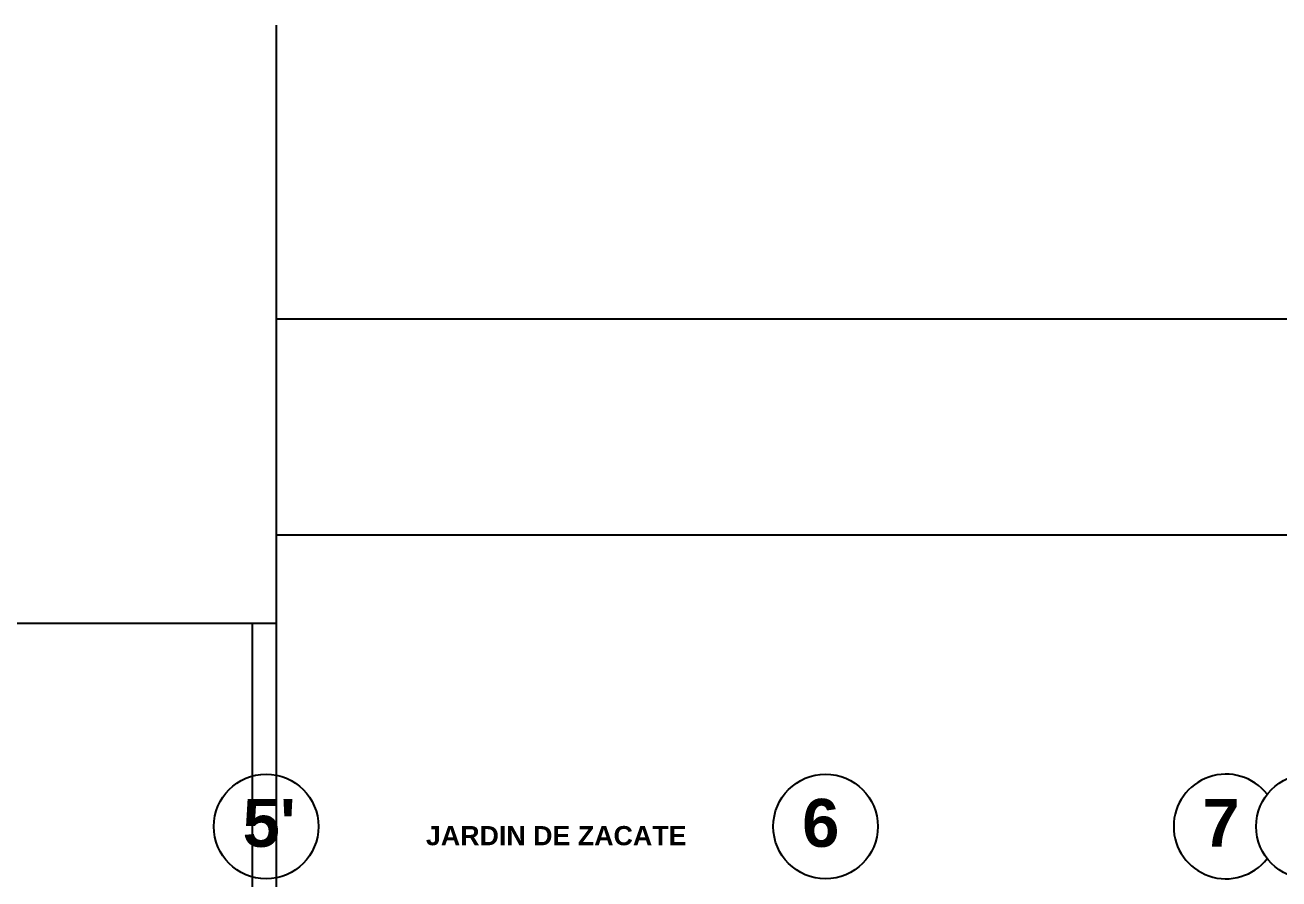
# Model space of a CAD drawing. Extents: x 504.5 to 598.6, y 648.3 to 688.4.
# Drawn here: x 526.25 to 534.09, y 683.01 to 688.35 of the extents above; entities that cross this region are included whole.
import ezdxf

# ---------------------------------------------------------------- set-up
doc = ezdxf.new("R2010")
doc.units = 0
doc.header["$MEASUREMENT"] = 0
for name, color, linetype in [('2', 1, 'CONTINUOUS'), ('talud', 5, 'CONTINUOUS'), ('texturas', 6, 'CONTINUOUS')]:
    doc.layers.add(name, color=color, linetype=linetype)
doc.styles.add('ALR4', font='sanssb__.ttf')

msp = doc.modelspace()

# ---------------------------------------------------------------- linework, layer by layer
at = {"layer": '2'}
for centre in [(527.7565, 683.338), (531.2557, 683.338), (534.2757, 683.338)]:
    msp.add_circle(centre, 0.3271, dxfattribs=at)
msp.add_arc((533.7597, 683.338), 0.3271, 37.93695, 322.06305, dxfattribs=at)
at = {"layer": 'talud', "color": 1}
for p, q in [((527.8212, 682.1599), (527.8212, 688.3501)), ((522.6827, 684.6099), (527.8212, 684.6099)), ((527.6712, 682.1599), (527.6712, 684.6099))]:
    msp.add_line(p, q, dxfattribs=at)
at = {"layer": 'texturas', "color": 1}
for p, q in [((535.8816, 686.5099), (527.8212, 686.5099)), ((534.5316, 685.1599), (527.8212, 685.1599))]:
    msp.add_line(p, q, dxfattribs=at)

# ---------------------------------------------------------------- texts
at = {"layer": '2', "style": 'ALR4'}
for s, height, p in [("5'", 0.3, (527.6096, 683.2107)), ('6', 0.3, (531.1089, 683.2107)), ('7', 0.3, (533.6128, 683.2107)), ('JARDIN DE ZACATE', 0.12, (528.756, 683.2206))]:
    msp.add_text(s, height=height, dxfattribs=at).set_placement(p)

doc.saveas('drawing.dxf')
